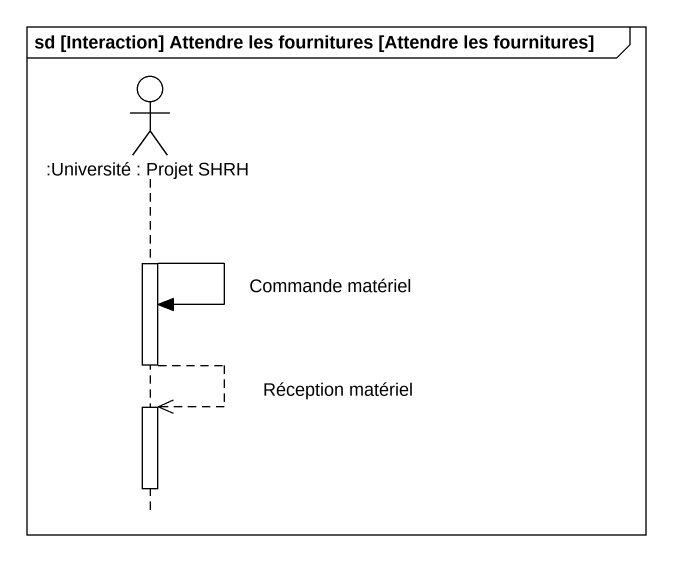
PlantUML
@startuml
mainframe sd [Interaction] Attendre les fournitures [Attendre les fournitures]
hide footbox
actor ":Université : Projet SHRH" as Université_Projet_SHRH

activate Université_Projet_SHRH
Université_Projet_SHRH -> Université_Projet_SHRH : Commande matériel
deactivate Université_Projet_SHRH
Université_Projet_SHRH -->> Université_Projet_SHRH : Réception matériel
activate Université_Projet_SHRH
deactivate Université_Projet_SHRH
@enduml
